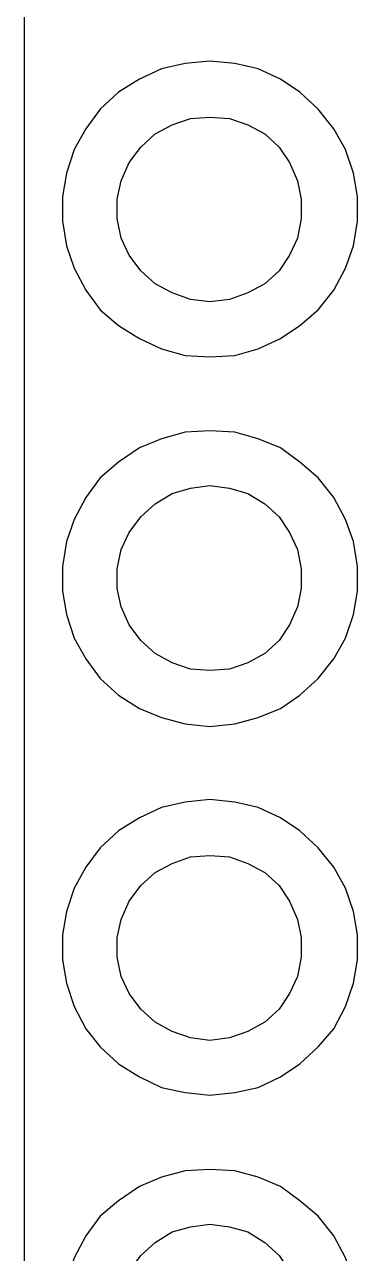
# Model space of a CAD drawing. Header units: inches. Extents: x 45 to 557, y 129 to 755.
# Drawn here: x 45.1 to 70.6, y 449.2 to 543.6 of the extents above; entities that cross this region are included whole.
import ezdxf

# ---------------------------------------------------------------- set-up
doc = ezdxf.new("R2010")
doc.units = ezdxf.units.IN
doc.header["$MEASUREMENT"] = 0
doc.layers.add('Brain', color=7, linetype='Continuous')

msp = doc.modelspace()

# ---------------------------------------------------------------- linework, layer by layer
at = {"layer": 'Brain', "color": 7, "lineweight": 25, "true_color": 0xffffff}
for points in [[(45.1, 345.2), (45.1, 685.3)], [(59.3, 540.8), (57.4, 540.6), (55.6, 540.2), (53.9, 539.4), (52.3, 538.4), (50.9, 537.1), (49.8, 535.6), (48.9, 534), (48.3, 532.2), (48, 530.4), (48, 528.5), (48.3, 526.6), (48.9, 524.9), (49.8, 523.2), (50.9, 521.7), (52.3, 520.5), (53.9, 519.5), (55.6, 518.7), (57.4, 518.2), (59.3, 518.1)], [(59.3, 518.1), (61.2, 518.2), (63, 518.7), (64.7, 519.5), (66.2, 520.5), (67.6, 521.7), (68.8, 523.2), (69.7, 524.9), (70.3, 526.6), (70.6, 528.5), (70.6, 530.4), (70.3, 532.2), (69.7, 534), (68.8, 535.6), (67.6, 537.1), (66.2, 538.4), (64.7, 539.4), (63, 540.2), (61.2, 540.6), (59.3, 540.8)], [(59.3, 522.3), (57.8, 522.5), (56.4, 523), (55.1, 523.7), (54, 524.7), (53.1, 525.9), (52.5, 527.2), (52.2, 528.7), (52.2, 530.2), (52.5, 531.6), (53.1, 533), (54, 534.2), (55.1, 535.2), (56.4, 535.9), (57.8, 536.4), (59.3, 536.5)], [(59.3, 536.5), (60.8, 536.4), (62.2, 535.9), (63.5, 535.2), (64.6, 534.2), (65.4, 533), (66, 531.6), (66.3, 530.2), (66.3, 528.7), (66, 527.2), (65.4, 525.9), (64.6, 524.7), (63.5, 523.7), (62.2, 523), (60.8, 522.5), (59.3, 522.3)], [(59.3, 512.4), (57.4, 512.3), (55.6, 511.8), (53.9, 511.1), (52.3, 510), (50.9, 508.8), (49.8, 507.3), (48.9, 505.6), (48.3, 503.9), (48, 502), (48, 500.1), (48.3, 498.3), (48.9, 496.5), (49.8, 494.9), (50.9, 493.4), (52.3, 492.1), (53.9, 491.1), (55.6, 490.4), (57.4, 489.9), (59.3, 489.7)], [(59.3, 489.7), (61.2, 489.9), (63, 490.4), (64.7, 491.1), (66.2, 492.1), (67.6, 493.4), (68.8, 494.9), (69.7, 496.5), (70.3, 498.3), (70.6, 500.1), (70.6, 502), (70.3, 503.9), (69.7, 505.6), (68.8, 507.3), (67.6, 508.8), (66.2, 510), (64.7, 511.1), (63, 511.8), (61.2, 512.3), (59.3, 512.4)], [(59.3, 494), (57.8, 494.1), (56.4, 494.6), (55.1, 495.3), (54, 496.3), (53.1, 497.5), (52.5, 498.9), (52.2, 500.3), (52.2, 501.8), (52.5, 503.3), (53.1, 504.6), (54, 505.8), (55.1, 506.8), (56.4, 507.6), (57.8, 508), (59.3, 508.2)], [(59.3, 508.2), (60.8, 508), (62.2, 507.6), (63.5, 506.8), (64.6, 505.8), (65.4, 504.6), (66, 503.3), (66.3, 501.8), (66.3, 500.3), (66, 498.9), (65.4, 497.5), (64.6, 496.3), (63.5, 495.3), (62.2, 494.6), (60.8, 494.1), (59.3, 494)], [(59.3, 484.1), (57.4, 483.9), (55.6, 483.5), (53.9, 482.7), (52.3, 481.7), (50.9, 480.4), (49.8, 478.9), (48.9, 477.3), (48.3, 475.5), (48, 473.7), (48, 471.8), (48.3, 470), (48.9, 468.2), (49.8, 466.5), (50.9, 465.1), (52.3, 463.8), (53.9, 462.8), (55.6, 462), (57.4, 461.6), (59.3, 461.4)], [(59.3, 461.4), (61.2, 461.6), (63, 462), (64.7, 462.8), (66.2, 463.8), (67.6, 465.1), (68.8, 466.5), (69.7, 468.2), (70.3, 470), (70.6, 471.8), (70.6, 473.7), (70.3, 475.5), (69.7, 477.3), (68.8, 478.9), (67.6, 480.4), (66.2, 481.7), (64.7, 482.7), (63, 483.5), (61.2, 483.9), (59.3, 484.1)], [(59.3, 465.6), (57.8, 465.8), (56.4, 466.3), (55.1, 467), (54, 468), (53.1, 469.2), (52.5, 470.5), (52.2, 472), (52.2, 473.5), (52.5, 474.9), (53.1, 476.3), (54, 477.5), (55.1, 478.5), (56.4, 479.2), (57.8, 479.7), (59.3, 479.8)], [(59.3, 479.8), (60.8, 479.7), (62.2, 479.2), (63.5, 478.5), (64.6, 477.5), (65.4, 476.3), (66, 474.9), (66.3, 473.5), (66.3, 472), (66, 470.5), (65.4, 469.2), (64.6, 468), (63.5, 467), (62.2, 466.3), (60.8, 465.8), (59.3, 465.6)], [(59.3, 455.7), (57.4, 455.6), (55.6, 455.1), (53.9, 454.4), (52.3, 453.3), (50.9, 452.1), (49.8, 450.6), (48.9, 448.9), (48.3, 447.2), (48, 445.3), (48, 443.5), (48.3, 441.6), (48.9, 439.8), (49.8, 438.2), (50.9, 436.7), (52.3, 435.4), (53.9, 434.4), (55.6, 433.7), (57.4, 433.2), (59.3, 433)], [(59.3, 433), (61.2, 433.2), (63, 433.7), (64.7, 434.4), (66.2, 435.4), (67.6, 436.7), (68.8, 438.2), (69.7, 439.8), (70.3, 441.6), (70.6, 443.5), (70.6, 445.3), (70.3, 447.2), (69.7, 448.9), (68.8, 450.6), (67.6, 452.1), (66.2, 453.3), (64.7, 454.4), (63, 455.1), (61.2, 455.6), (59.3, 455.7)], [(59.3, 437.3), (57.8, 437.5), (56.4, 437.9), (55.1, 438.7), (54, 439.6), (53.1, 440.8), (52.5, 442.2), (52.2, 443.6), (52.2, 445.1), (52.5, 446.6), (53.1, 447.9), (54, 449.1), (55.1, 450.1), (56.4, 450.9), (57.8, 451.3), (59.3, 451.5)], [(59.3, 451.5), (60.8, 451.3), (62.2, 450.9), (63.5, 450.1), (64.6, 449.1), (65.4, 447.9), (66, 446.6), (66.3, 445.1), (66.3, 443.6), (66, 442.2), (65.4, 440.8), (64.6, 439.6), (63.5, 438.7), (62.2, 437.9), (60.8, 437.5), (59.3, 437.3)]]:
    msp.add_lwpolyline(points, dxfattribs=at)

doc.saveas('drawing.dxf')
